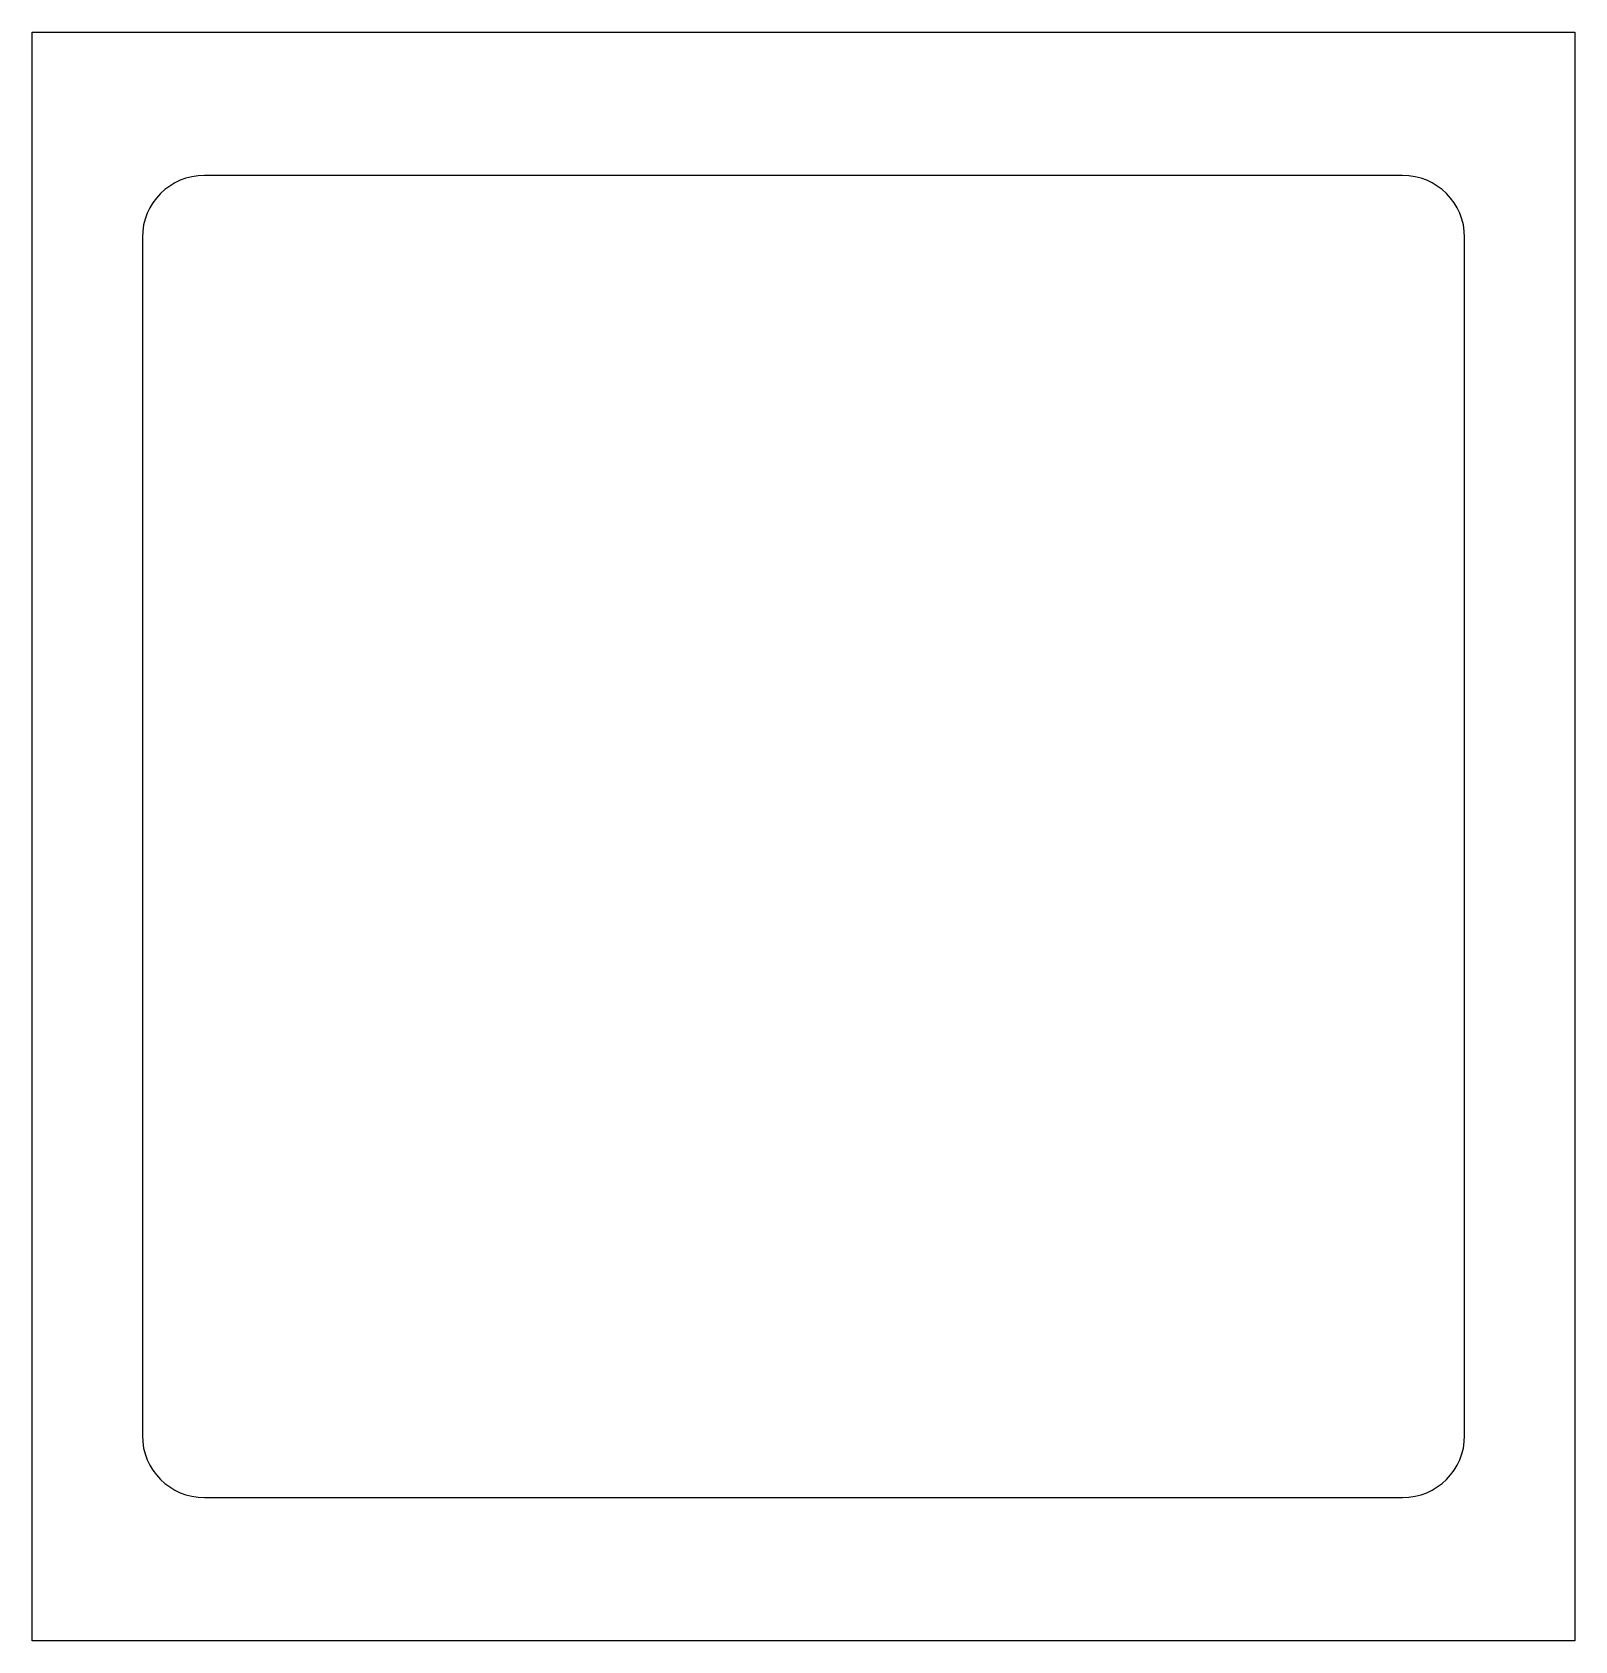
# Model space of a CAD drawing. Header units: centimetres. Extents: x -67.6 to -19.4, y -15.9 to 27.8.
# Drawn here: x -66.61 to -59.61, y -14.74 to -7.44 of the extents above; entities that cross this region are included whole.
import ezdxf

# ---------------------------------------------------------------- set-up
doc = ezdxf.new("R2010")
doc.units = ezdxf.units.CM
doc.header["$MEASUREMENT"] = 0
doc.layers.add('Layer 1', color=7, linetype='Continuous')

msp = doc.modelspace()

# ---------------------------------------------------------------- linework, layer by layer
at = {"layer": 'Layer 1', "color": 250, "lineweight": 25}
for points, knots in [([(-66.61264, -14.7429), (-66.61264, -14.7429), (-59.61264, -14.7429), (-59.61264, -14.7429), (-59.61264, -14.7429), (-59.61264, -7.4429), (-59.61264, -7.4429), (-59.61264, -7.4429), (-66.61264, -7.4429), (-66.61264, -7.4429), (-66.61264, -7.4429), (-66.61264, -14.7429), (-66.61264, -14.7429)], [0, 0, 0, 0, 0.25, 0.25, 0.25, 0.5, 0.5, 0.5, 0.75, 0.75, 0.75, 1, 1, 1, 1]), ([(-65.83139, -8.0929), (-65.83139, -8.0929), (-60.39389, -8.0929), (-60.39389, -8.0929), (-60.23919, -8.0929), (-60.11264, -8.21946), (-60.11264, -8.37416), (-60.11264, -8.37416), (-60.11264, -13.81164), (-60.11264, -13.81164), (-60.11264, -13.96634), (-60.23919, -14.0929), (-60.39389, -14.0929), (-60.39389, -14.0929), (-65.83139, -14.0929), (-65.83139, -14.0929), (-65.98609, -14.0929), (-66.11264, -13.96634), (-66.11264, -13.81164), (-66.11264, -13.81164), (-66.11264, -8.37416), (-66.11264, -8.37416), (-66.11264, -8.21946), (-65.98609, -8.0929), (-65.83139, -8.0929)], [0, 0, 0, 0, 0.125, 0.125, 0.125, 0.25, 0.25, 0.25, 0.375, 0.375, 0.375, 0.5, 0.5, 0.5, 0.625, 0.625, 0.625, 0.75, 0.75, 0.75, 0.875, 0.875, 0.875, 1, 1, 1, 1])]:
    msp.add_open_spline(points, degree=3, knots=knots, dxfattribs=at)

doc.saveas('drawing.dxf')
